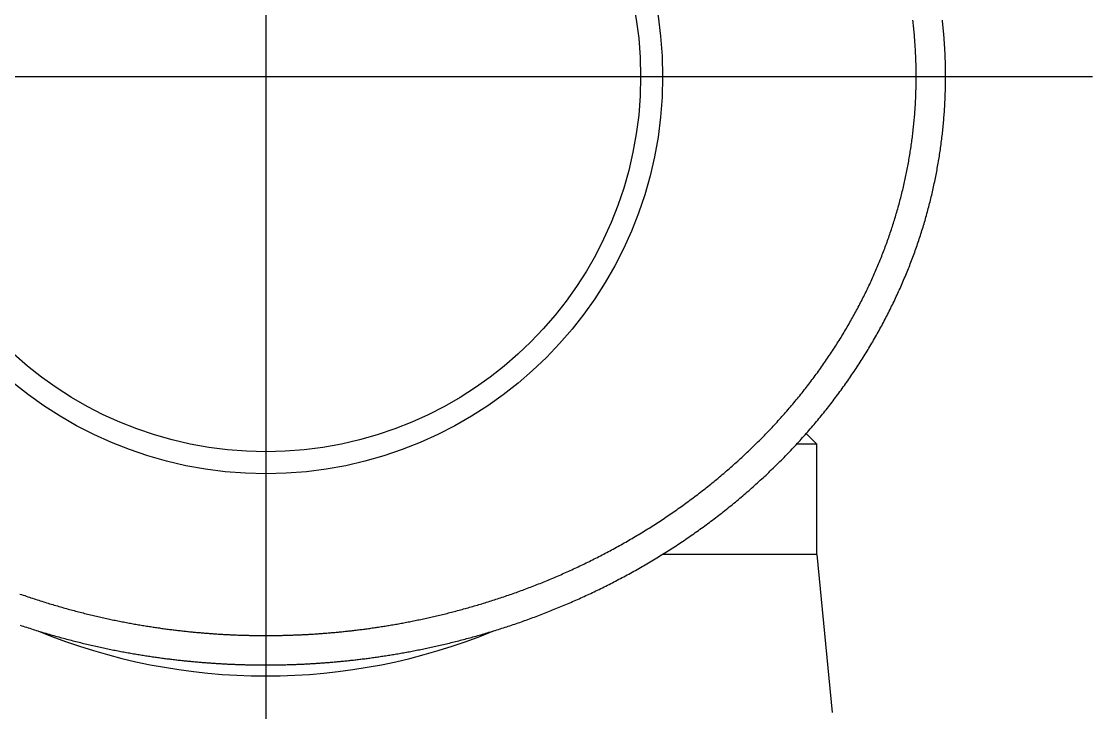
# Model space of a CAD drawing. Extents: x -12.1 to 67.6, y -18.9 to 39.2.
# Drawn here: x 53.02 to 67.6, y 20.45 to 29.85 of the extents above; entities that cross this region are included whole.
import ezdxf

# ---------------------------------------------------------------- set-up
doc = ezdxf.new("R2010")
doc.units = 0
doc.linetypes.add('CENTER', pattern=[50.8, 31.75, -6.35, 6.35, -6.35])
doc.layers.get('0').update_dxf_attribs({"linetype": 'CONTINUOUS'})
doc.layers.add('CENTER', color=1, linetype='CENTER')

msp = doc.modelspace()

# ---------------------------------------------------------------- linework, layer by layer
at = {"color": 7, "linetype": 'CONTINUOUS'}
for p, q in [((63.698597, 24.24666), (63.845257, 24.1)), ((63.845257, 24.1), (63.566036, 24.1)), ((63.845257, 22.6), (63.845257, 24.1)), ((63.845257, 22.6), (61.737648, 22.6)), ((63.845257, 22.6), (64.051781, 20.452144))]:
    msp.add_line(p, q, dxfattribs=at)
at = {"color": 7}
for points in [[(56.3453, 21.1, 0), (56.3605, 21.1, 0), (56.3758, 21.1, 0), (56.3911, 21.1001, 0), (56.4064, 21.1002, 0), (56.4216, 21.1003, 0), (56.4369, 21.1004, 0), (56.4522, 21.1005, 0), (56.4674, 21.1007, 0), (56.4827, 21.1008, 0), (56.4979, 21.101, 0), (56.5131, 21.1013, 0), (56.5284, 21.1015, 0), (56.5436, 21.1018, 0), (56.5589, 21.1021, 0), (56.5741, 21.1024, 0), (56.5894, 21.1027, 0), (56.6046, 21.1031, 0), (56.6199, 21.1034, 0), (56.6351, 21.1038, 0), (56.6504, 21.1042, 0), (56.6657, 21.1047, 0), (56.6809, 21.1052, 0), (56.6962, 21.1056, 0), (56.7115, 21.1061, 0), (56.7268, 21.1067, 0), (56.7421, 21.1072, 0), (56.7575, 21.1078, 0), (56.7728, 21.1084, 0), (56.7882, 21.109, 0), (56.8035, 21.1097, 0), (56.8189, 21.1104, 0), (56.8343, 21.1111, 0), (56.8497, 21.1118, 0), (56.8651, 21.1125, 0), (56.8805, 21.1133, 0), (56.896, 21.1141, 0), (56.9115, 21.1149, 0), (56.927, 21.1157, 0), (56.9425, 21.1166, 0), (56.958, 21.1175, 0), (56.9736, 21.1184, 0), (56.9891, 21.1193, 0), (57.0047, 21.1203, 0), (57.0204, 21.1213, 0), (57.036, 21.1223, 0), (57.0517, 21.1233, 0), (57.0674, 21.1244, 0), (57.0831, 21.1255, 0), (57.0989, 21.1266, 0), (57.1146, 21.1277, 0), (57.1305, 21.1289, 0), (57.1463, 21.13, 0), (57.1622, 21.1312, 0), (57.1781, 21.1325, 0), (57.194, 21.1337, 0), (57.21, 21.135, 0), (57.226, 21.1363, 0), (57.242, 21.1377, 0), (57.2581, 21.139, 0), (57.2742, 21.1404, 0), (57.2903, 21.1419, 0), (57.3065, 21.1433, 0), (57.3228, 21.1448, 0), (57.339, 21.1463, 0), (57.3553, 21.1478, 0), (57.3717, 21.1494, 0), (57.3881, 21.1509, 0), (57.4045, 21.1526, 0), (57.421, 21.1542, 0), (57.4375, 21.1559, 0), (57.4541, 21.1576, 0), (57.4707, 21.1593, 0), (57.4874, 21.1611, 0), (57.5041, 21.1629, 0), (57.5209, 21.1647, 0), (57.5377, 21.1666, 0), (57.5545, 21.1685, 0), (57.5714, 21.1704, 0), (57.5884, 21.1724, 0), (57.6054, 21.1744, 0), (57.6225, 21.1765, 0), (57.6396, 21.1785, 0), (57.6568, 21.1806, 0), (57.674, 21.1828, 0), (57.6913, 21.185, 0), (57.7086, 21.1872, 0), (57.726, 21.1894, 0), (57.7435, 21.1917, 0), (57.761, 21.1941, 0), (57.7786, 21.1964, 0), (57.7962, 21.1989, 0), (57.8139, 21.2013, 0), (57.8316, 21.2038, 0), (57.8495, 21.2063, 0), (57.8673, 21.2089, 0), (57.8853, 21.2115, 0), (57.9033, 21.2142, 0), (57.9213, 21.2169, 0), (57.9395, 21.2196, 0), (57.9577, 21.2224, 0), (57.9759, 21.2252, 0), (57.9943, 21.2281, 0), (58.0127, 21.231, 0), (58.0311, 21.2339, 0), (58.0497, 21.2369, 0), (58.0683, 21.24, 0), (58.087, 21.2431, 0), (58.1057, 21.2462, 0), (58.1245, 21.2494, 0), (58.1434, 21.2526, 0), (58.1624, 21.2559, 0), (58.1815, 21.2592, 0), (58.2006, 21.2626, 0), (58.2198, 21.266, 0), (58.2391, 21.2695, 0), (58.2584, 21.273, 0), (58.2778, 21.2765, 0), (58.2973, 21.2802, 0), (58.3168, 21.2838, 0), (58.3364, 21.2876, 0), (58.3561, 21.2913, 0), (58.3758, 21.2952, 0), (58.3955, 21.2991, 0), (58.4154, 21.303, 0), (58.4353, 21.307, 0), (58.4552, 21.311, 0), (58.4752, 21.3151, 0), (58.4953, 21.3192, 0), (58.5154, 21.3234, 0), (58.5356, 21.3277, 0), (58.5558, 21.332, 0), (58.5761, 21.3363, 0), (58.5965, 21.3408, 0), (58.6169, 21.3452, 0), (58.6373, 21.3497, 0), (58.6578, 21.3543, 0), (58.6783, 21.3589, 0), (58.6989, 21.3636, 0), (58.7196, 21.3684, 0), (58.7403, 21.3732, 0), (58.761, 21.378, 0), (58.7818, 21.3829, 0), (58.8027, 21.3879, 0), (58.8235, 21.3929, 0), (58.8445, 21.398, 0), (58.8654, 21.4031, 0), (58.8865, 21.4083, 0), (58.9075, 21.4135, 0), (58.9286, 21.4188, 0), (58.9498, 21.4242, 0), (58.971, 21.4296, 0), (58.9922, 21.435, 0), (59.0135, 21.4406, 0), (59.0348, 21.4461, 0), (59.0561, 21.4518, 0), (59.0775, 21.4575, 0), (59.0989, 21.4632, 0), (59.1204, 21.4691, 0), (59.1419, 21.4749, 0), (59.1634, 21.4809, 0), (59.185, 21.4868, 0), (59.2066, 21.4929, 0), (59.2282, 21.499, 0), (59.2499, 21.5052, 0), (59.2716, 21.5114, 0), (59.2933, 21.5177, 0), (59.3151, 21.524, 0), (59.3369, 21.5305, 0), (59.3587, 21.5369, 0), (59.3806, 21.5434, 0), (59.4025, 21.55, 0), (59.4244, 21.5567, 0), (59.4463, 21.5634, 0), (59.4683, 21.5702, 0), (59.4903, 21.577, 0), (59.5123, 21.5839, 0), (59.5343, 21.5909, 0), (59.5564, 21.5979, 0), (59.5784, 21.605, 0), (59.6006, 21.6121, 0), (59.6227, 21.6193, 0), (59.6448, 21.6266, 0), (59.667, 21.6339, 0), (59.6892, 21.6413, 0), (59.7114, 21.6488, 0), (59.7336, 21.6563, 0), (59.7559, 21.6639, 0), (59.7781, 21.6715, 0), (59.8004, 21.6792, 0), (59.8227, 21.687, 0), (59.845, 21.6948, 0), (59.8673, 21.7027, 0), (59.8897, 21.7107, 0), (59.912, 21.7187, 0), (59.9344, 21.7268, 0), (59.9568, 21.735, 0), (59.9791, 21.7432, 0), (60.0015, 21.7515, 0), (60.0239, 21.7599, 0), (60.0464, 21.7683, 0), (60.0688, 21.7768, 0), (60.0912, 21.7854, 0), (60.1136, 21.794, 0), (60.1361, 21.8027, 0), (60.1585, 21.8114, 0), (60.181, 21.8202, 0), (60.2035, 21.8291, 0), (60.226, 21.8381, 0), (60.2485, 21.8471, 0), (60.271, 21.8562, 0), (60.2935, 21.8654, 0), (60.316, 21.8746, 0), (60.3385, 21.8839, 0), (60.3611, 21.8933, 0), (60.3836, 21.9027, 0), (60.4061, 21.9122, 0), (60.4287, 21.9218, 0), (60.4512, 21.9314, 0), (60.4738, 21.9411, 0), (60.4964, 21.9509, 0), (60.5189, 21.9607, 0), (60.5415, 21.9706, 0), (60.5641, 21.9806, 0), (60.5867, 21.9907, 0), (60.6093, 22.0008, 0), (60.6318, 22.0109, 0), (60.6544, 22.0212, 0), (60.677, 22.0315, 0), (60.6996, 22.0419, 0), (60.7222, 22.0524, 0), (60.7448, 22.0629, 0), (60.7673, 22.0735, 0), (60.7899, 22.0842, 0), (60.8125, 22.0949, 0), (60.8351, 22.1057, 0), (60.8576, 22.1166, 0), (60.8802, 22.1275, 0), (60.9028, 22.1385, 0), (60.9253, 22.1496, 0), (60.9479, 22.1608, 0), (60.9704, 22.172, 0), (60.993, 22.1833, 0), (61.0155, 22.1947, 0), (61.0381, 22.2061, 0), (61.0606, 22.2176, 0), (61.0831, 22.2292, 0), (61.1056, 22.2408, 0), (61.1281, 22.2525, 0), (61.1506, 22.2643, 0), (61.1731, 22.2762, 0), (61.1956, 22.2881, 0), (61.218, 22.3001, 0), (61.2405, 22.3122, 0), (61.2629, 22.3243, 0), (61.2853, 22.3365, 0), (61.3078, 22.3488, 0), (61.3302, 22.3611, 0), (61.3525, 22.3736, 0), (61.3749, 22.3861, 0), (61.3973, 22.3986, 0), (61.4196, 22.4113, 0), (61.442, 22.424, 0), (61.4643, 22.4368, 0), (61.4866, 22.4496, 0), (61.5089, 22.4625, 0), (61.5312, 22.4755, 0), (61.5534, 22.4886, 0), (61.5757, 22.5017, 0), (61.5979, 22.515, 0), (61.6201, 22.5282, 0), (61.6423, 22.5416, 0), (61.6644, 22.555, 0), (61.6866, 22.5685, 0), (61.7087, 22.5821, 0), (61.7308, 22.5957, 0), (61.7529, 22.6095, 0), (61.7749, 22.6233, 0), (61.7969, 22.6371, 0), (61.819, 22.651, 0), (61.8409, 22.6651, 0), (61.8629, 22.6791, 0), (61.8848, 22.6933, 0), (61.9067, 22.7075, 0), (61.9286, 22.7218, 0), (61.9504, 22.7361, 0), (61.9723, 22.7506, 0), (61.9941, 22.7651, 0), (62.0158, 22.7796, 0), (62.0375, 22.7943, 0), (62.0592, 22.809, 0), (62.0809, 22.8238, 0), (62.1025, 22.8386, 0), (62.1242, 22.8535, 0), (62.1457, 22.8685, 0), (62.1673, 22.8835, 0), (62.1888, 22.8987, 0), (62.2102, 22.9138, 0), (62.2317, 22.9291, 0), (62.2531, 22.9444, 0), (62.2744, 22.9598, 0), (62.2958, 22.9753, 0), (62.3171, 22.9908, 0), (62.3383, 23.0064, 0), (62.3595, 23.022, 0), (62.3807, 23.0378, 0), (62.4019, 23.0536, 0), (62.423, 23.0694, 0), (62.444, 23.0853, 0), (62.465, 23.1013, 0), (62.486, 23.1174, 0), (62.507, 23.1335, 0), (62.5278, 23.1497, 0), (62.5487, 23.1659, 0), (62.5695, 23.1823, 0), (62.5903, 23.1986, 0), (62.611, 23.2151, 0), (62.6317, 23.2316, 0), (62.6523, 23.2482, 0), (62.6729, 23.2648, 0), (62.6934, 23.2815, 0), (62.7139, 23.2982, 0), (62.7343, 23.3151, 0), (62.7547, 23.332, 0), (62.7751, 23.3489, 0), (62.7954, 23.3659, 0), (62.8156, 23.383, 0), (62.8358, 23.4001, 0), (62.856, 23.4173, 0), (62.8761, 23.4346, 0), (62.8961, 23.4519, 0), (62.9161, 23.4693, 0), (62.936, 23.4868, 0), (62.9559, 23.5043, 0), (62.9757, 23.5218, 0), (62.9955, 23.5395, 0), (63.0152, 23.5572, 0), (63.0349, 23.5749, 0), (63.0545, 23.5927, 0), (63.074, 23.6106, 0), (63.0935, 23.6285, 0), (63.113, 23.6465, 0), (63.1323, 23.6646, 0), (63.1517, 23.6827, 0), (63.1709, 23.7008, 0), (63.1901, 23.7191, 0), (63.2093, 23.7373, 0), (63.2283, 23.7557, 0), (63.2473, 23.774, 0), (63.2663, 23.7925, 0), (63.2852, 23.811, 0), (63.304, 23.8295, 0), (63.3228, 23.8481, 0), (63.3415, 23.8668, 0), (63.3602, 23.8855, 0), (63.3787, 23.9043, 0), (63.3973, 23.9231, 0), (63.4157, 23.942, 0), (63.4341, 23.9609, 0), (63.4524, 23.9799, 0), (63.4707, 23.9989, 0), (63.4889, 24.018, 0), (63.507, 24.0371, 0), (63.5251, 24.0563, 0), (63.543, 24.0755, 0), (63.561, 24.0948, 0), (63.5788, 24.1141, 0), (63.5966, 24.1335, 0), (63.6143, 24.1529, 0), (63.632, 24.1723, 0), (63.6496, 24.1918, 0), (63.6671, 24.2114, 0), (63.6845, 24.231, 0), (63.7019, 24.2506, 0), (63.7192, 24.2703, 0), (63.7364, 24.2901, 0), (63.7536, 24.3098, 0), (63.7707, 24.3297, 0), (63.7877, 24.3495, 0), (63.8047, 24.3694, 0), (63.8215, 24.3894, 0), (63.8383, 24.4094, 0), (63.855, 24.4294, 0), (63.8717, 24.4495, 0), (63.8883, 24.4696, 0), (63.9048, 24.4898, 0), (63.9212, 24.51, 0), (63.9375, 24.5302, 0), (63.9538, 24.5505, 0), (63.97, 24.5708, 0), (63.9861, 24.5912, 0), (64.0022, 24.6116, 0), (64.0181, 24.632, 0), (64.034, 24.6525, 0), (64.0498, 24.673, 0), (64.0656, 24.6935, 0), (64.0812, 24.7141, 0), (64.0968, 24.7347, 0), (64.1123, 24.7553, 0), (64.1277, 24.776, 0), (64.143, 24.7967, 0), (64.1583, 24.8174, 0), (64.1734, 24.8382, 0), (64.1885, 24.859, 0), (64.2035, 24.8798, 0), (64.2184, 24.9007, 0), (64.2333, 24.9216, 0), (64.2481, 24.9425, 0), (64.2627, 24.9635, 0), (64.2773, 24.9844, 0), (64.2919, 25.0054, 0), (64.3063, 25.0265, 0), (64.3207, 25.0475, 0), (64.3349, 25.0686, 0), (64.3491, 25.0898, 0), (64.3632, 25.1109, 0), (64.3773, 25.1321, 0), (64.3912, 25.1533, 0), (64.4051, 25.1745, 0), (64.4189, 25.1958, 0), (64.4326, 25.2171, 0), (64.4462, 25.2384, 0), (64.4598, 25.2597, 0), (64.4733, 25.2811, 0), (64.4866, 25.3025, 0), (64.4999, 25.3239, 0), (64.5132, 25.3453, 0), (64.5263, 25.3668, 0), (64.5394, 25.3883, 0), (64.5523, 25.4098, 0), (64.5652, 25.4313, 0), (64.5781, 25.4529, 0), (64.5908, 25.4745, 0), (64.6035, 25.4961, 0), (64.616, 25.5177, 0), (64.6285, 25.5393, 0), (64.6409, 25.561, 0), (64.6533, 25.5827, 0), (64.6655, 25.6044, 0), (64.6777, 25.6262, 0), (64.6898, 25.648, 0), (64.7018, 25.6697, 0), (64.7137, 25.6915, 0), (64.7255, 25.7134, 0), (64.7373, 25.7352, 0), (64.749, 25.7571, 0), (64.7606, 25.779, 0), (64.7721, 25.8009, 0), (64.7835, 25.8228, 0), (64.7949, 25.8448, 0), (64.8061, 25.8667, 0), (64.8173, 25.8887, 0), (64.8284, 25.9107, 0), (64.8395, 25.9328, 0), (64.8504, 25.9548, 0), (64.8613, 25.9769, 0), (64.872, 25.999, 0), (64.8827, 26.0211, 0), (64.8934, 26.0432, 0), (64.9039, 26.0653, 0), (64.9144, 26.0875, 0), (64.9247, 26.1096, 0), (64.935, 26.1318, 0), (64.9452, 26.154, 0), (64.9554, 26.1762, 0), (64.9654, 26.1985, 0), (64.9754, 26.2207, 0), (64.9853, 26.243, 0), (64.9951, 26.2653, 0), (65.0048, 26.2876, 0), (65.0145, 26.3099, 0), (65.024, 26.3323, 0), (65.0335, 26.3546, 0), (65.0429, 26.377, 0), (65.0523, 26.3994, 0), (65.0615, 26.4218, 0), (65.0707, 26.4442, 0), (65.0797, 26.4666, 0), (65.0888, 26.489, 0), (65.0977, 26.5115, 0), (65.1065, 26.534, 0), (65.1153, 26.5565, 0), (65.124, 26.579, 0), (65.1326, 26.6015, 0), (65.1411, 26.624, 0), (65.1495, 26.6465, 0), (65.1579, 26.6691, 0), (65.1662, 26.6917, 0), (65.1744, 26.7143, 0), (65.1825, 26.7368, 0), (65.1905, 26.7595, 0), (65.1985, 26.7821, 0), (65.2064, 26.8047, 0), (65.2142, 26.8273, 0), (65.2219, 26.85, 0), (65.2295, 26.8727, 0), (65.2371, 26.8954, 0), (65.2446, 26.918, 0), (65.252, 26.9408, 0), (65.2593, 26.9635, 0), (65.2665, 26.9862, 0), (65.2737, 27.0089, 0), (65.2808, 27.0317, 0), (65.2878, 27.0544, 0), (65.2947, 27.0772, 0), (65.3015, 27.1, 0), (65.3083, 27.1228, 0), (65.315, 27.1456, 0), (65.3216, 27.1684, 0), (65.3281, 27.1912, 0), (65.3345, 27.214, 0), (65.3409, 27.2369, 0), (65.3472, 27.2597, 0), (65.3534, 27.2826, 0), (65.3595, 27.3054, 0), (65.3656, 27.3283, 0), (65.3715, 27.3512, 0), (65.3774, 27.3741, 0), (65.3832, 27.397, 0), (65.389, 27.4199, 0), (65.3946, 27.4428, 0), (65.4002, 27.4657, 0), (65.4057, 27.4886, 0), (65.4111, 27.5116, 0), (65.4164, 27.5345, 0), (65.4217, 27.5575, 0), (65.4269, 27.5804, 0), (65.432, 27.6034, 0), (65.437, 27.6264, 0), (65.4419, 27.6493, 0), (65.4468, 27.6723, 0), (65.4516, 27.6953, 0), (65.4563, 27.7183, 0), (65.4609, 27.7413, 0), (65.4654, 27.7643, 0), (65.4699, 27.7873, 0), (65.4743, 27.8104, 0), (65.4786, 27.8334, 0), (65.4828, 27.8564, 0), (65.487, 27.8795, 0), (65.4911, 27.9025, 0), (65.4951, 27.9256, 0), (65.499, 27.9486, 0), (65.5028, 27.9717, 0), (65.5066, 27.9948, 0), (65.5103, 28.0178, 0), (65.5139, 28.0409, 0), (65.5174, 28.064, 0), (65.5208, 28.0871, 0), (65.5242, 28.1102, 0), (65.5275, 28.1333, 0), (65.5307, 28.1564, 0), (65.5338, 28.1795, 0), (65.5369, 28.2026, 0), (65.5399, 28.2257, 0), (65.5428, 28.2488, 0), (65.5456, 28.2719, 0), (65.5483, 28.2951, 0), (65.551, 28.3182, 0), (65.5536, 28.3413, 0), (65.5561, 28.3645, 0), (65.5585, 28.3876, 0), (65.5609, 28.4107, 0), (65.5631, 28.4339, 0), (65.5653, 28.457, 0), (65.5675, 28.4802, 0), (65.5695, 28.5033, 0), (65.5715, 28.5265, 0), (65.5733, 28.5496, 0), (65.5752, 28.5728, 0), (65.5769, 28.596, 0), (65.5785, 28.6191, 0), (65.5801, 28.6423, 0), (65.5816, 28.6654, 0), (65.583, 28.6886, 0), (65.5844, 28.7118, 0), (65.5856, 28.7349, 0), (65.5868, 28.7581, 0), (65.5879, 28.7813, 0), (65.5889, 28.8045, 0), (65.5899, 28.8276, 0), (65.5908, 28.8508, 0), (65.5916, 28.874, 0), (65.5923, 28.8972, 0), (65.5929, 28.9204, 0), (65.5935, 28.9436, 0), (65.594, 28.9668, 0), (65.5944, 28.9899, 0), (65.5947, 29.0131, 0), (65.595, 29.0363, 0), (65.5951, 29.0595, 0), (65.5952, 29.0827, 0), (65.5952, 29.1059, 0), (65.5952, 29.1291, 0), (65.595, 29.1523, 0), (65.5948, 29.1754, 0), (65.5945, 29.1986, 0), (65.5942, 29.2218, 0), (65.5937, 29.245, 0), (65.5932, 29.2682, 0), (65.5926, 29.2913, 0), (65.5919, 29.3145, 0), (65.5911, 29.3377, 0), (65.5903, 29.3609, 0), (65.5894, 29.384, 0), (65.5884, 29.4072, 0), (65.5873, 29.4304, 0), (65.5862, 29.4535, 0), (65.585, 29.4767, 0), (65.5837, 29.4998, 0), (65.5823, 29.523, 0), (65.5808, 29.5461, 0), (65.5793, 29.5692, 0), (65.5777, 29.5924, 0), (65.576, 29.6155, 0), (65.5742, 29.6386, 0), (65.5724, 29.6618, 0), (65.5705, 29.6849, 0), (65.5685, 29.708, 0), (65.5664, 29.7311, 0), (65.5643, 29.7542, 0), (65.562, 29.7773, 0), (65.5597, 29.8004, 0), (65.5573, 29.8234, 0), (65.5549, 29.8465, 0), (65.5523, 29.8696, 0)], [(56.3453, 21.5, 0), (56.36, 21.5, 0), (56.3747, 21.5, 0), (56.3894, 21.5001, 0), (56.4041, 21.5002, 0), (56.4188, 21.5002, 0), (56.4335, 21.5004, 0), (56.4482, 21.5005, 0), (56.4628, 21.5006, 0), (56.4775, 21.5008, 0), (56.4922, 21.501, 0), (56.5069, 21.5012, 0), (56.5215, 21.5015, 0), (56.5362, 21.5017, 0), (56.5509, 21.502, 0), (56.5656, 21.5023, 0), (56.5802, 21.5026, 0), (56.5949, 21.5029, 0), (56.6096, 21.5033, 0), (56.6243, 21.5037, 0), (56.639, 21.5041, 0), (56.6537, 21.5045, 0), (56.6684, 21.505, 0), (56.6831, 21.5054, 0), (56.6978, 21.5059, 0), (56.7126, 21.5064, 0), (56.7273, 21.507, 0), (56.742, 21.5075, 0), (56.7568, 21.5081, 0), (56.7716, 21.5087, 0), (56.7864, 21.5093, 0), (56.8012, 21.51, 0), (56.816, 21.5106, 0), (56.8308, 21.5113, 0), (56.8457, 21.5121, 0), (56.8605, 21.5128, 0), (56.8754, 21.5135, 0), (56.8903, 21.5143, 0), (56.9052, 21.5151, 0), (56.9201, 21.516, 0), (56.9351, 21.5168, 0), (56.9501, 21.5177, 0), (56.965, 21.5186, 0), (56.9801, 21.5195, 0), (56.9951, 21.5205, 0), (57.0102, 21.5214, 0), (57.0252, 21.5224, 0), (57.0404, 21.5235, 0), (57.0555, 21.5245, 0), (57.0707, 21.5256, 0), (57.0858, 21.5267, 0), (57.1011, 21.5278, 0), (57.1163, 21.5289, 0), (57.1316, 21.5301, 0), (57.1469, 21.5313, 0), (57.1622, 21.5325, 0), (57.1776, 21.5337, 0), (57.193, 21.535, 0), (57.2084, 21.5363, 0), (57.2239, 21.5376, 0), (57.2394, 21.5389, 0), (57.255, 21.5403, 0), (57.2705, 21.5417, 0), (57.2862, 21.5431, 0), (57.3018, 21.5445, 0), (57.3175, 21.546, 0), (57.3332, 21.5475, 0), (57.349, 21.549, 0), (57.3648, 21.5506, 0), (57.3807, 21.5522, 0), (57.3966, 21.5538, 0), (57.4126, 21.5554, 0), (57.4286, 21.5571, 0), (57.4446, 21.5588, 0), (57.4607, 21.5605, 0), (57.4768, 21.5623, 0), (57.493, 21.5641, 0), (57.5092, 21.5659, 0), (57.5255, 21.5678, 0), (57.5418, 21.5697, 0), (57.5582, 21.5716, 0), (57.5746, 21.5736, 0), (57.5911, 21.5756, 0), (57.6076, 21.5776, 0), (57.6242, 21.5797, 0), (57.6408, 21.5818, 0), (57.6575, 21.5839, 0), (57.6742, 21.5861, 0), (57.691, 21.5883, 0), (57.7079, 21.5905, 0), (57.7248, 21.5928, 0), (57.7418, 21.5951, 0), (57.7588, 21.5975, 0), (57.7759, 21.5999, 0), (57.793, 21.6023, 0), (57.8102, 21.6048, 0), (57.8275, 21.6073, 0), (57.8448, 21.6099, 0), (57.8622, 21.6125, 0), (57.8796, 21.6151, 0), (57.8971, 21.6178, 0), (57.9147, 21.6205, 0), (57.9323, 21.6232, 0), (57.9501, 21.626, 0), (57.9678, 21.6289, 0), (57.9857, 21.6318, 0), (58.0036, 21.6347, 0), (58.0215, 21.6377, 0), (58.0396, 21.6407, 0), (58.0577, 21.6437, 0), (58.0759, 21.6469, 0), (58.0941, 21.65, 0), (58.1124, 21.6532, 0), (58.1308, 21.6564, 0), (58.1493, 21.6597, 0), (58.1679, 21.6631, 0), (58.1865, 21.6665, 0), (58.2051, 21.6699, 0), (58.2239, 21.6734, 0), (58.2426, 21.6769, 0), (58.2615, 21.6805, 0), (58.2804, 21.6841, 0), (58.2994, 21.6878, 0), (58.3184, 21.6915, 0), (58.3375, 21.6953, 0), (58.3566, 21.6992, 0), (58.3758, 21.703, 0), (58.395, 21.707, 0), (58.4143, 21.711, 0), (58.4337, 21.715, 0), (58.4531, 21.7191, 0), (58.4726, 21.7232, 0), (58.4921, 21.7274, 0), (58.5116, 21.7317, 0), (58.5312, 21.7359, 0), (58.5509, 21.7403, 0), (58.5706, 21.7447, 0), (58.5904, 21.7491, 0), (58.6102, 21.7536, 0), (58.63, 21.7582, 0), (58.6499, 21.7628, 0), (58.6699, 21.7675, 0), (58.6899, 21.7722, 0), (58.7099, 21.777, 0), (58.73, 21.7818, 0), (58.7501, 21.7867, 0), (58.7703, 21.7916, 0), (58.7905, 21.7966, 0), (58.8108, 21.8016, 0), (58.831, 21.8067, 0), (58.8514, 21.8118, 0), (58.8718, 21.8171, 0), (58.8922, 21.8223, 0), (58.9126, 21.8276, 0), (58.9331, 21.833, 0), (58.9536, 21.8384, 0), (58.9742, 21.8439, 0), (58.9948, 21.8494, 0), (59.0154, 21.855, 0), (59.0361, 21.8607, 0), (59.0568, 21.8664, 0), (59.0775, 21.8721, 0), (59.0983, 21.8779, 0), (59.1191, 21.8838, 0), (59.1399, 21.8897, 0), (59.1608, 21.8957, 0), (59.1816, 21.9018, 0), (59.2026, 21.9079, 0), (59.2235, 21.914, 0), (59.2445, 21.9202, 0), (59.2655, 21.9265, 0), (59.2865, 21.9329, 0), (59.3076, 21.9392, 0), (59.3286, 21.9457, 0), (59.3498, 21.9522, 0), (59.3709, 21.9588, 0), (59.392, 21.9654, 0), (59.4132, 21.9721, 0), (59.4344, 21.9788, 0), (59.4556, 21.9856, 0), (59.4769, 21.9925, 0), (59.4981, 21.9994, 0), (59.5194, 22.0064, 0), (59.5407, 22.0134, 0), (59.562, 22.0205, 0), (59.5833, 22.0277, 0), (59.6047, 22.0349, 0), (59.6261, 22.0422, 0), (59.6475, 22.0496, 0), (59.6689, 22.057, 0), (59.6903, 22.0644, 0), (59.7117, 22.072, 0), (59.7331, 22.0796, 0), (59.7546, 22.0872, 0), (59.776, 22.0949, 0), (59.7975, 22.1027, 0), (59.819, 22.1105, 0), (59.8405, 22.1184, 0), (59.862, 22.1264, 0), (59.8835, 22.1344, 0), (59.9051, 22.1425, 0), (59.9266, 22.1507, 0), (59.9481, 22.1589, 0), (59.9697, 22.1672, 0), (59.9912, 22.1755, 0), (60.0128, 22.1839, 0), (60.0343, 22.1924, 0), (60.0559, 22.2009, 0), (60.0775, 22.2095, 0), (60.0991, 22.2182, 0), (60.1207, 22.2269, 0), (60.1423, 22.2357, 0), (60.1639, 22.2446, 0), (60.1855, 22.2535, 0), (60.2072, 22.2625, 0), (60.2288, 22.2715, 0), (60.2504, 22.2806, 0), (60.2721, 22.2898, 0), (60.2937, 22.2991, 0), (60.3154, 22.3084, 0), (60.337, 22.3178, 0), (60.3587, 22.3272, 0), (60.3803, 22.3367, 0), (60.402, 22.3463, 0), (60.4237, 22.3559, 0), (60.4453, 22.3656, 0), (60.467, 22.3754, 0), (60.4887, 22.3852, 0), (60.5103, 22.3951, 0), (60.532, 22.4051, 0), (60.5536, 22.4151, 0), (60.5753, 22.4252, 0), (60.597, 22.4354, 0), (60.6186, 22.4456, 0), (60.6403, 22.4559, 0), (60.6619, 22.4663, 0), (60.6836, 22.4767, 0), (60.7052, 22.4872, 0), (60.7269, 22.4978, 0), (60.7485, 22.5084, 0), (60.7701, 22.5191, 0), (60.7917, 22.5299, 0), (60.8133, 22.5407, 0), (60.835, 22.5516, 0), (60.8566, 22.5625, 0), (60.8781, 22.5736, 0), (60.8997, 22.5847, 0), (60.9213, 22.5958, 0), (60.9429, 22.6071, 0), (60.9644, 22.6184, 0), (60.986, 22.6297, 0), (61.0075, 22.6411, 0), (61.029, 22.6526, 0), (61.0506, 22.6642, 0), (61.0721, 22.6758, 0), (61.0936, 22.6875, 0), (61.115, 22.6993, 0), (61.1365, 22.7111, 0), (61.158, 22.723, 0), (61.1794, 22.735, 0), (61.2008, 22.7471, 0), (61.2222, 22.7592, 0), (61.2436, 22.7713, 0), (61.265, 22.7836, 0), (61.2864, 22.7959, 0), (61.3077, 22.8083, 0), (61.329, 22.8207, 0), (61.3504, 22.8332, 0), (61.3716, 22.8458, 0), (61.3929, 22.8585, 0), (61.4142, 22.8712, 0), (61.4354, 22.884, 0), (61.4566, 22.8968, 0), (61.4778, 22.9097, 0), (61.499, 22.9227, 0), (61.5202, 22.9358, 0), (61.5413, 22.9489, 0), (61.5624, 22.9621, 0), (61.5835, 22.9754, 0), (61.6046, 22.9887, 0), (61.6256, 23.0021, 0), (61.6466, 23.0156, 0), (61.6676, 23.0291, 0), (61.6885, 23.0428, 0), (61.7095, 23.0564, 0), (61.7304, 23.0702, 0), (61.7513, 23.084, 0), (61.7721, 23.0978, 0), (61.7929, 23.1118, 0), (61.8137, 23.1258, 0), (61.8345, 23.1398, 0), (61.8552, 23.154, 0), (61.8759, 23.1682, 0), (61.8965, 23.1824, 0), (61.9172, 23.1968, 0), (61.9378, 23.2112, 0), (61.9583, 23.2256, 0), (61.9789, 23.2401, 0), (61.9994, 23.2547, 0), (62.0198, 23.2694, 0), (62.0402, 23.2841, 0), (62.0606, 23.2988, 0), (62.081, 23.3137, 0), (62.1013, 23.3286, 0), (62.1216, 23.3436, 0), (62.1418, 23.3586, 0), (62.162, 23.3737, 0), (62.1822, 23.3888, 0), (62.2023, 23.404, 0), (62.2224, 23.4193, 0), (62.2424, 23.4347, 0), (62.2624, 23.4501, 0), (62.2824, 23.4655, 0), (62.3023, 23.481, 0), (62.3222, 23.4966, 0), (62.342, 23.5123, 0), (62.3618, 23.528, 0), (62.3815, 23.5437, 0), (62.4012, 23.5596, 0), (62.4209, 23.5754, 0), (62.4405, 23.5914, 0), (62.4601, 23.6074, 0), (62.4796, 23.6235, 0), (62.4991, 23.6396, 0), (62.5185, 23.6558, 0), (62.5379, 23.672, 0), (62.5572, 23.6883, 0), (62.5764, 23.7047, 0), (62.5957, 23.7211, 0), (62.6148, 23.7375, 0), (62.634, 23.7541, 0), (62.653, 23.7707, 0), (62.6721, 23.7873, 0), (62.691, 23.804, 0), (62.71, 23.8208, 0), (62.7288, 23.8376, 0), (62.7476, 23.8545, 0), (62.7664, 23.8714, 0), (62.7851, 23.8884, 0), (62.8037, 23.9054, 0), (62.8223, 23.9225, 0), (62.8408, 23.9397, 0), (62.8593, 23.9569, 0), (62.8777, 23.9742, 0), (62.8961, 23.9915, 0), (62.9144, 24.0088, 0), (62.9326, 24.0263, 0), (62.9508, 24.0437, 0), (62.9689, 24.0613, 0), (62.987, 24.0788, 0), (63.005, 24.0965, 0), (63.023, 24.1141, 0), (63.0408, 24.1319, 0), (63.0587, 24.1496, 0), (63.0764, 24.1675, 0), (63.0941, 24.1854, 0), (63.1118, 24.2033, 0), (63.1293, 24.2213, 0), (63.1469, 24.2393, 0), (63.1643, 24.2573, 0), (63.1817, 24.2755, 0), (63.199, 24.2936, 0), (63.2163, 24.3118, 0), (63.2335, 24.3301, 0), (63.2506, 24.3484, 0), (63.2677, 24.3667, 0), (63.2847, 24.3851, 0), (63.3016, 24.4036, 0), (63.3185, 24.4221, 0), (63.3353, 24.4406, 0), (63.352, 24.4591, 0), (63.3687, 24.4778, 0), (63.3853, 24.4964, 0), (63.4018, 24.5151, 0), (63.4183, 24.5338, 0), (63.4347, 24.5526, 0), (63.451, 24.5714, 0), (63.4673, 24.5903, 0), (63.4834, 24.6092, 0), (63.4996, 24.6281, 0), (63.5156, 24.6471, 0), (63.5316, 24.6661, 0), (63.5475, 24.6852, 0), (63.5633, 24.7042, 0), (63.5791, 24.7234, 0), (63.5948, 24.7425, 0), (63.6104, 24.7617, 0), (63.6259, 24.781, 0), (63.6414, 24.8003, 0), (63.6568, 24.8196, 0), (63.6721, 24.8389, 0), (63.6873, 24.8583, 0), (63.7025, 24.8777, 0), (63.7176, 24.8972, 0), (63.7326, 24.9166, 0), (63.7476, 24.9361, 0), (63.7624, 24.9557, 0), (63.7772, 24.9753, 0), (63.7919, 24.9949, 0), (63.8066, 25.0145, 0), (63.8211, 25.0342, 0), (63.8356, 25.0539, 0), (63.85, 25.0736, 0), (63.8643, 25.0933, 0), (63.8786, 25.1131, 0), (63.8928, 25.1329, 0), (63.9069, 25.1528, 0), (63.9209, 25.1726, 0), (63.9348, 25.1925, 0), (63.9487, 25.2124, 0), (63.9624, 25.2324, 0), (63.9762, 25.2523, 0), (63.9898, 25.2723, 0), (64.0033, 25.2923, 0), (64.0168, 25.3124, 0), (64.0302, 25.3324, 0), (64.0435, 25.3525, 0), (64.0567, 25.3726, 0), (64.0699, 25.3928, 0), (64.083, 25.4129, 0), (64.096, 25.4331, 0), (64.1089, 25.4533, 0), (64.1218, 25.4736, 0), (64.1345, 25.4938, 0), (64.1472, 25.5141, 0), (64.1598, 25.5344, 0), (64.1724, 25.5547, 0), (64.1848, 25.5751, 0), (64.1972, 25.5955, 0), (64.2095, 25.6159, 0), (64.2217, 25.6363, 0), (64.2339, 25.6567, 0), (64.246, 25.6772, 0), (64.258, 25.6976, 0), (64.2699, 25.7181, 0), (64.2817, 25.7387, 0), (64.2935, 25.7592, 0), (64.3052, 25.7797, 0), (64.3168, 25.8003, 0), (64.3283, 25.8209, 0), (64.3397, 25.8415, 0), (64.3511, 25.8622, 0), (64.3624, 25.8828, 0), (64.3736, 25.9035, 0), (64.3847, 25.9242, 0), (64.3958, 25.9449, 0), (64.4068, 25.9656, 0), (64.4177, 25.9864, 0), (64.4285, 26.0071, 0), (64.4393, 26.0279, 0), (64.4499, 26.0487, 0), (64.4605, 26.0695, 0), (64.471, 26.0904, 0), (64.4815, 26.1112, 0), (64.4918, 26.1321, 0), (64.5021, 26.153, 0), (64.5123, 26.1739, 0), (64.5224, 26.1948, 0), (64.5325, 26.2157, 0), (64.5425, 26.2366, 0), (64.5523, 26.2576, 0), (64.5622, 26.2786, 0), (64.5719, 26.2996, 0), (64.5816, 26.3206, 0), (64.5911, 26.3416, 0), (64.6007, 26.3626, 0), (64.6101, 26.3837, 0), (64.6194, 26.4047, 0), (64.6287, 26.4258, 0), (64.6379, 26.4469, 0), (64.647, 26.468, 0), (64.6561, 26.4891, 0), (64.6651, 26.5103, 0), (64.6739, 26.5314, 0), (64.6828, 26.5526, 0), (64.6915, 26.5738, 0), (64.7002, 26.5949, 0), (64.7088, 26.6161, 0), (64.7173, 26.6374, 0), (64.7257, 26.6586, 0), (64.7341, 26.6798, 0), (64.7423, 26.7011, 0), (64.7505, 26.7223, 0), (64.7587, 26.7436, 0), (64.7667, 26.7649, 0), (64.7747, 26.7862, 0), (64.7826, 26.8075, 0), (64.7904, 26.8288, 0), (64.7982, 26.8502, 0), (64.8058, 26.8715, 0), (64.8134, 26.8929, 0), (64.8209, 26.9142, 0), (64.8284, 26.9356, 0), (64.8358, 26.957, 0), (64.843, 26.9784, 0), (64.8503, 26.9998, 0), (64.8574, 27.0212, 0), (64.8645, 27.0426, 0), (64.8714, 27.0641, 0), (64.8784, 27.0855, 0), (64.8852, 27.107, 0), (64.892, 27.1284, 0), (64.8986, 27.1499, 0), (64.9053, 27.1714, 0), (64.9118, 27.1929, 0), (64.9182, 27.2144, 0), (64.9246, 27.2359, 0), (64.9309, 27.2574, 0), (64.9372, 27.279, 0), (64.9433, 27.3005, 0), (64.9494, 27.322, 0), (64.9554, 27.3436, 0), (64.9613, 27.3652, 0), (64.9672, 27.3867, 0), (64.973, 27.4083, 0), (64.9787, 27.4299, 0), (64.9843, 27.4515, 0), (64.9899, 27.4731, 0), (64.9954, 27.4947, 0), (65.0008, 27.5163, 0), (65.0061, 27.5379, 0), (65.0113, 27.5595, 0), (65.0165, 27.5812, 0), (65.0216, 27.6028, 0), (65.0267, 27.6244, 0), (65.0316, 27.6461, 0), (65.0365, 27.6677, 0), (65.0413, 27.6894, 0), (65.046, 27.7111, 0), (65.0507, 27.7327, 0), (65.0553, 27.7544, 0), (65.0598, 27.7761, 0), (65.0642, 27.7978, 0), (65.0686, 27.8195, 0), (65.0729, 27.8412, 0), (65.0771, 27.8629, 0), (65.0812, 27.8846, 0), (65.0853, 27.9063, 0), (65.0893, 27.928, 0), (65.0932, 27.9498, 0), (65.0971, 27.9715, 0), (65.1008, 27.9932, 0), (65.1045, 28.015, 0), (65.1081, 28.0367, 0), (65.1117, 28.0585, 0), (65.1151, 28.0802, 0), (65.1185, 28.102, 0), (65.1219, 28.1237, 0), (65.1251, 28.1455, 0), (65.1283, 28.1673, 0), (65.1314, 28.189, 0), (65.1344, 28.2108, 0), (65.1374, 28.2326, 0), (65.1403, 28.2544, 0), (65.1431, 28.2761, 0), (65.1458, 28.2979, 0), (65.1485, 28.3197, 0), (65.151, 28.3415, 0), (65.1535, 28.3633, 0), (65.156, 28.3851, 0), (65.1583, 28.4069, 0), (65.1606, 28.4287, 0), (65.1629, 28.4505, 0), (65.165, 28.4723, 0), (65.1671, 28.4942, 0), (65.1691, 28.516, 0), (65.171, 28.5378, 0), (65.1728, 28.5596, 0), (65.1746, 28.5814, 0), (65.1763, 28.6032, 0), (65.1779, 28.6251, 0), (65.1795, 28.6469, 0), (65.181, 28.6687, 0), (65.1824, 28.6906, 0), (65.1837, 28.7124, 0), (65.185, 28.7342, 0), (65.1862, 28.756, 0), (65.1873, 28.7779, 0), (65.1883, 28.7997, 0), (65.1893, 28.8216, 0), (65.1902, 28.8434, 0), (65.191, 28.8652, 0), (65.1918, 28.8871, 0), (65.1925, 28.9089, 0), (65.1931, 28.9308, 0), (65.1936, 28.9526, 0), (65.194, 28.9745, 0), (65.1944, 28.9963, 0), (65.1947, 29.0182, 0), (65.195, 29.04, 0), (65.1951, 29.0618, 0), (65.1952, 29.0837, 0), (65.1952, 29.1055, 0), (65.1952, 29.1274, 0), (65.1951, 29.1492, 0), (65.1949, 29.1711, 0), (65.1946, 29.1929, 0), (65.1942, 29.2148, 0), (65.1938, 29.2366, 0), (65.1933, 29.2584, 0), (65.1927, 29.2803, 0), (65.1921, 29.3021, 0), (65.1914, 29.324, 0), (65.1906, 29.3458, 0), (65.1897, 29.3676, 0), (65.1888, 29.3894, 0), (65.1878, 29.4113, 0), (65.1867, 29.4331, 0), (65.1856, 29.4549, 0), (65.1843, 29.4767, 0), (65.183, 29.4985, 0), (65.1817, 29.5203, 0), (65.1802, 29.5421, 0), (65.1787, 29.5639, 0), (65.1771, 29.5857, 0), (65.1755, 29.6075, 0), (65.1737, 29.6293, 0), (65.1719, 29.6511, 0), (65.17, 29.6729, 0), (65.1681, 29.6946, 0), (65.1661, 29.7164, 0), (65.164, 29.7382, 0), (65.1618, 29.7599, 0), (65.1595, 29.7817, 0), (65.1572, 29.8034, 0), (65.1548, 29.8251, 0), (65.1524, 29.8469, 0), (65.1498, 29.8686, 0)], [(53.0001, 22.0643, 0), (53.0215, 22.0569, 0), (53.0429, 22.0495, 0), (53.0642, 22.0421, 0), (53.0856, 22.0348, 0), (53.1069, 22.0276, 0), (53.1283, 22.0204, 0), (53.1496, 22.0133, 0), (53.1709, 22.0062, 0), (53.1921, 21.9993, 0), (53.2134, 21.9923, 0), (53.2346, 21.9855, 0), (53.2558, 21.9787, 0), (53.277, 21.9719, 0), (53.2982, 21.9652, 0), (53.3193, 21.9586, 0), (53.3404, 21.952, 0), (53.3615, 21.9455, 0), (53.3826, 21.9391, 0), (53.4037, 21.9327, 0), (53.4247, 21.9263, 0), (53.4457, 21.92, 0), (53.4667, 21.9138, 0), (53.4876, 21.9077, 0), (53.5085, 21.9016, 0), (53.5294, 21.8955, 0), (53.5503, 21.8895, 0), (53.5711, 21.8836, 0), (53.5919, 21.8777, 0), (53.6127, 21.8719, 0), (53.6334, 21.8662, 0), (53.6541, 21.8605, 0), (53.6748, 21.8548, 0), (53.6954, 21.8492, 0), (53.716, 21.8437, 0), (53.7366, 21.8382, 0), (53.7571, 21.8328, 0), (53.7776, 21.8274, 0), (53.7981, 21.8221, 0), (53.8185, 21.8169, 0), (53.8389, 21.8117, 0), (53.8592, 21.8065, 0), (53.8795, 21.8014, 0), (53.8998, 21.7964, 0), (53.92, 21.7914, 0), (53.9402, 21.7865, 0), (53.9603, 21.7816, 0), (53.9804, 21.7768, 0), (54.0004, 21.772, 0), (54.0204, 21.7673, 0), (54.0404, 21.7627, 0), (54.0603, 21.7581, 0), (54.0802, 21.7535, 0), (54.1, 21.749, 0), (54.1197, 21.7446, 0), (54.1395, 21.7402, 0), (54.1591, 21.7358, 0), (54.1788, 21.7315, 0), (54.1983, 21.7273, 0), (54.2178, 21.7231, 0), (54.2373, 21.719, 0), (54.2567, 21.7149, 0), (54.2761, 21.7109, 0), (54.2954, 21.7069, 0), (54.3147, 21.703, 0), (54.3339, 21.6991, 0), (54.353, 21.6953, 0), (54.3721, 21.6915, 0), (54.3911, 21.6878, 0), (54.4101, 21.6841, 0), (54.429, 21.6805, 0), (54.4479, 21.6769, 0), (54.4666, 21.6734, 0), (54.4853, 21.6699, 0), (54.504, 21.6665, 0), (54.5225, 21.6631, 0), (54.541, 21.6597, 0), (54.5595, 21.6565, 0), (54.5778, 21.6532, 0), (54.5961, 21.65, 0), (54.6143, 21.6469, 0), (54.6325, 21.6438, 0), (54.6506, 21.6407, 0), (54.6686, 21.6377, 0), (54.6865, 21.6347, 0), (54.7044, 21.6318, 0), (54.7222, 21.6289, 0), (54.74, 21.6261, 0), (54.7577, 21.6233, 0), (54.7753, 21.6205, 0), (54.7929, 21.6178, 0), (54.8104, 21.6151, 0), (54.8279, 21.6125, 0), (54.8453, 21.6099, 0), (54.8626, 21.6073, 0), (54.8798, 21.6048, 0), (54.8971, 21.6024, 0), (54.9142, 21.5999, 0), (54.9313, 21.5975, 0), (54.9483, 21.5952, 0), (54.9653, 21.5929, 0), (54.9822, 21.5906, 0), (54.9991, 21.5883, 0), (55.0159, 21.5861, 0), (55.0327, 21.584, 0), (55.0494, 21.5818, 0), (55.066, 21.5797, 0), (55.0826, 21.5777, 0), (55.0992, 21.5756, 0), (55.1157, 21.5736, 0), (55.1321, 21.5717, 0), (55.1485, 21.5697, 0), (55.1648, 21.5678, 0), (55.1811, 21.566, 0), (55.1974, 21.5641, 0), (55.2136, 21.5623, 0), (55.2297, 21.5606, 0), (55.2458, 21.5588, 0), (55.2619, 21.5571, 0), (55.2779, 21.5555, 0), (55.2939, 21.5538, 0), (55.3098, 21.5522, 0), (55.3256, 21.5506, 0), (55.3415, 21.5491, 0), (55.3573, 21.5475, 0), (55.373, 21.546, 0), (55.3887, 21.5446, 0), (55.4044, 21.5431, 0), (55.42, 21.5417, 0), (55.4356, 21.5403, 0), (55.4511, 21.5389, 0), (55.4666, 21.5376, 0), (55.4821, 21.5363, 0), (55.4975, 21.535, 0), (55.5129, 21.5337, 0), (55.5283, 21.5325, 0), (55.5436, 21.5313, 0), (55.5589, 21.5301, 0), (55.5742, 21.5289, 0), (55.5894, 21.5278, 0), (55.6047, 21.5266, 0), (55.6199, 21.5255, 0), (55.635, 21.5245, 0), (55.6502, 21.5234, 0), (55.6653, 21.5224, 0), (55.6804, 21.5214, 0), (55.6954, 21.5204, 0), (55.7105, 21.5195, 0), (55.7255, 21.5186, 0), (55.7405, 21.5177, 0), (55.7554, 21.5168, 0), (55.7704, 21.5159, 0), (55.7853, 21.5151, 0), (55.8002, 21.5143, 0), (55.8151, 21.5135, 0), (55.83, 21.5128, 0), (55.8449, 21.512, 0), (55.8597, 21.5113, 0), (55.8745, 21.5106, 0), (55.8893, 21.5099, 0), (55.9041, 21.5093, 0), (55.9189, 21.5087, 0), (55.9337, 21.5081, 0), (55.9485, 21.5075, 0), (55.9632, 21.5069, 0), (55.978, 21.5064, 0), (55.9927, 21.5059, 0), (56.0074, 21.5054, 0), (56.0221, 21.5049, 0), (56.0368, 21.5045, 0), (56.0515, 21.5041, 0), (56.0662, 21.5037, 0), (56.0809, 21.5033, 0), (56.0956, 21.5029, 0), (56.1103, 21.5026, 0), (56.125, 21.5023, 0), (56.1396, 21.502, 0), (56.1543, 21.5017, 0), (56.169, 21.5014, 0), (56.1836, 21.5012, 0), (56.1983, 21.501, 0), (56.213, 21.5008, 0), (56.2277, 21.5006, 0), (56.2424, 21.5005, 0), (56.257, 21.5004, 0), (56.2717, 21.5002, 0), (56.2864, 21.5002, 0), (56.3011, 21.5001, 0), (56.3158, 21.5, 0), (56.3305, 21.5, 0), (56.3453, 21.5, 0)], [(53.0011, 21.6412, 0), (53.0233, 21.6338, 0), (53.0454, 21.6264, 0), (53.0676, 21.6191, 0), (53.0897, 21.6119, 0), (53.1118, 21.6048, 0), (53.1338, 21.5977, 0), (53.1559, 21.5907, 0), (53.1779, 21.5837, 0), (53.1999, 21.5768, 0), (53.2219, 21.57, 0), (53.2439, 21.5632, 0), (53.2658, 21.5565, 0), (53.2877, 21.5498, 0), (53.3096, 21.5432, 0), (53.3314, 21.5367, 0), (53.3533, 21.5302, 0), (53.3751, 21.5238, 0), (53.3968, 21.5175, 0), (53.4186, 21.5112, 0), (53.4403, 21.505, 0), (53.4619, 21.4988, 0), (53.4836, 21.4927, 0), (53.5052, 21.4866, 0), (53.5268, 21.4807, 0), (53.5483, 21.4747, 0), (53.5698, 21.4688, 0), (53.5913, 21.463, 0), (53.6127, 21.4573, 0), (53.6341, 21.4516, 0), (53.6554, 21.4459, 0), (53.6767, 21.4404, 0), (53.698, 21.4348, 0), (53.7193, 21.4294, 0), (53.7405, 21.424, 0), (53.7616, 21.4186, 0), (53.7827, 21.4133, 0), (53.8038, 21.4081, 0), (53.8248, 21.4029, 0), (53.8458, 21.3978, 0), (53.8667, 21.3927, 0), (53.8876, 21.3877, 0), (53.9085, 21.3828, 0), (53.9293, 21.3779, 0), (53.95, 21.373, 0), (53.9707, 21.3682, 0), (53.9914, 21.3635, 0), (54.012, 21.3588, 0), (54.0326, 21.3542, 0), (54.0531, 21.3496, 0), (54.0735, 21.3451, 0), (54.0939, 21.3406, 0), (54.1143, 21.3362, 0), (54.1346, 21.3319, 0), (54.1548, 21.3276, 0), (54.175, 21.3234, 0), (54.1951, 21.3192, 0), (54.2152, 21.315, 0), (54.2352, 21.3109, 0), (54.2552, 21.3069, 0), (54.2751, 21.3029, 0), (54.2949, 21.299, 0), (54.3147, 21.2951, 0), (54.3344, 21.2913, 0), (54.3541, 21.2875, 0), (54.3737, 21.2838, 0), (54.3932, 21.2802, 0), (54.4127, 21.2765, 0), (54.432, 21.273, 0), (54.4513, 21.2695, 0), (54.4706, 21.266, 0), (54.4897, 21.2626, 0), (54.5088, 21.2592, 0), (54.5278, 21.2559, 0), (54.5467, 21.2526, 0), (54.5656, 21.2494, 0), (54.5844, 21.2462, 0), (54.6031, 21.2431, 0), (54.6218, 21.24, 0), (54.6404, 21.2369, 0), (54.6589, 21.2339, 0), (54.6774, 21.231, 0), (54.6958, 21.2281, 0), (54.7141, 21.2252, 0), (54.7324, 21.2224, 0), (54.7506, 21.2196, 0), (54.7687, 21.2169, 0), (54.7868, 21.2142, 0), (54.8048, 21.2115, 0), (54.8227, 21.2089, 0), (54.8406, 21.2064, 0), (54.8584, 21.2038, 0), (54.8762, 21.2013, 0), (54.8939, 21.1989, 0), (54.9115, 21.1965, 0), (54.9291, 21.1941, 0), (54.9466, 21.1918, 0), (54.9641, 21.1895, 0), (54.9815, 21.1872, 0), (54.9989, 21.185, 0), (55.0162, 21.1828, 0), (55.0334, 21.1807, 0), (55.0506, 21.1786, 0), (55.0678, 21.1765, 0), (55.0849, 21.1745, 0), (55.1019, 21.1725, 0), (55.1189, 21.1705, 0), (55.1358, 21.1685, 0), (55.1527, 21.1666, 0), (55.1695, 21.1648, 0), (55.1863, 21.1629, 0), (55.203, 21.1611, 0), (55.2197, 21.1594, 0), (55.2363, 21.1576, 0), (55.2529, 21.1559, 0), (55.2695, 21.1542, 0), (55.286, 21.1526, 0), (55.3024, 21.151, 0), (55.3188, 21.1494, 0), (55.3352, 21.1478, 0), (55.3515, 21.1463, 0), (55.3678, 21.1448, 0), (55.384, 21.1433, 0), (55.4002, 21.1419, 0), (55.4163, 21.1404, 0), (55.4324, 21.139, 0), (55.4485, 21.1377, 0), (55.4645, 21.1363, 0), (55.4805, 21.135, 0), (55.4965, 21.1337, 0), (55.5124, 21.1325, 0), (55.5283, 21.1312, 0), (55.5442, 21.13, 0), (55.5601, 21.1288, 0), (55.5759, 21.1277, 0), (55.5916, 21.1265, 0), (55.6074, 21.1254, 0), (55.6231, 21.1243, 0), (55.6388, 21.1233, 0), (55.6545, 21.1222, 0), (55.6702, 21.1212, 0), (55.6858, 21.1203, 0), (55.7014, 21.1193, 0), (55.717, 21.1184, 0), (55.7325, 21.1174, 0), (55.748, 21.1166, 0), (55.7636, 21.1157, 0), (55.779, 21.1149, 0), (55.7945, 21.114, 0), (55.81, 21.1133, 0), (55.8254, 21.1125, 0), (55.8408, 21.1117, 0), (55.8562, 21.111, 0), (55.8716, 21.1103, 0), (55.887, 21.1097, 0), (55.9024, 21.109, 0), (55.9177, 21.1084, 0), (55.933, 21.1078, 0), (55.9484, 21.1072, 0), (55.9637, 21.1067, 0), (55.979, 21.1061, 0), (55.9943, 21.1056, 0), (56.0096, 21.1051, 0), (56.0248, 21.1047, 0), (56.0401, 21.1042, 0), (56.0554, 21.1038, 0), (56.0706, 21.1034, 0), (56.0859, 21.103, 0), (56.1011, 21.1027, 0), (56.1164, 21.1024, 0), (56.1316, 21.1021, 0), (56.1469, 21.1018, 0), (56.1621, 21.1015, 0), (56.1774, 21.1013, 0), (56.1926, 21.101, 0), (56.2079, 21.1008, 0), (56.2231, 21.1007, 0), (56.2384, 21.1005, 0), (56.2536, 21.1004, 0), (56.2689, 21.1003, 0), (56.2841, 21.1002, 0), (56.2994, 21.1001, 0), (56.3147, 21.1, 0), (56.33, 21.1, 0), (56.3453, 21.1, 0)]]:
    msp.add_polyline3d(points, dxfattribs=at)
at = {"color": 7, "linetype": 'CONTINUOUS'}
for radius in [5.4, 5.1]:
    msp.add_circle((56.345257, 29.1), radius, dxfattribs=at)
msp.add_arc((56.345257, 29.1), 8.15, 247.6401299, 292.3598701, dxfattribs=at)
at = {"layer": 'CENTER', "color": 1, "linetype": 'CENTER'}
for p, q in [((56.345257, 39.25), (56.345257, -2)), ((45.095252, 29.1), (67.595242, 29.1))]:
    msp.add_line(p, q, dxfattribs=at)

doc.saveas('drawing.dxf')
